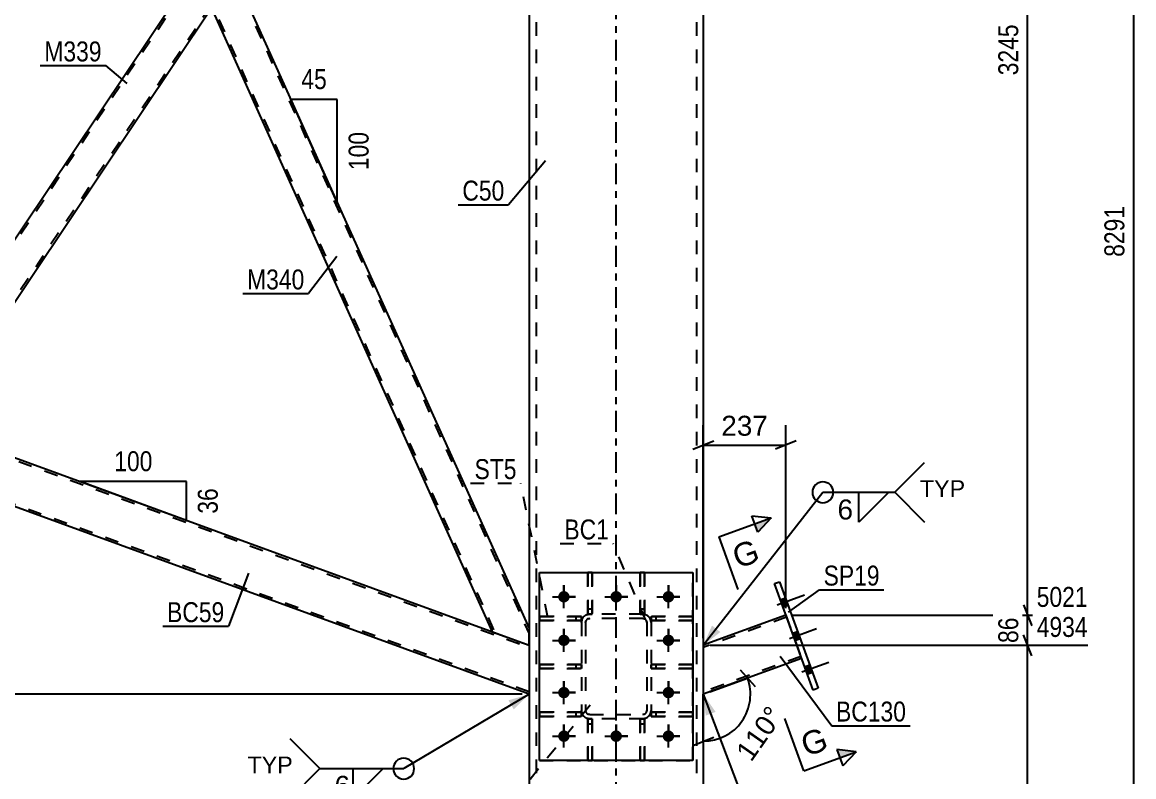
# Model space of a CAD drawing. Header units: millimetres. Extents: x 0 to 841, y 0 to 594.
# Drawn here: x 95.4 to 254.9, y 309.6 to 417.9 of the extents above; entities that cross this region are included whole.
import ezdxf

# ---------------------------------------------------------------- set-up
doc = ezdxf.new("R2010")
doc.units = ezdxf.units.MM
doc.linetypes.add('DXK_LINE_DOT2', pattern=[3.9198, 1.9599, -1.9599])
doc.linetypes.add('DXK_LINE_DOT3', pattern=[5.9187, 2.979, -0.9799, 0.9799, -0.9799])
doc.styles.add('Arial', font='ARIAL.TTF', dxfattribs={"height": 0.2})
doc.styles.add('Arial Narrow', font='ARIALN.TTF', dxfattribs={"height": 0.2})

# ---------------------------------------------------------------- blocks, each defined once
blk = doc.blocks.new('Part-247104153-5560 - 5542')
at = {"color": 2, "linetype": 'Continuous'}
for p, q in [((168.12, 496.31), (168.12, 299.95)), ((193.12, 492.08), (193.12, 299.95))]:
    blk.add_line(p, q, dxfattribs=at)
at = {"color": 7, "linetype": 'DXK_LINE_DOT2'}
for p, q in [((169.12, 496.31), (169.12, 299.95)), ((192.12, 496.31), (192.12, 299.95))]:
    blk.add_line(p, q, dxfattribs=at)
at = {"color": 7, "linetype": 'DXK_LINE_DOT3'}
blk.add_line((180.62, 299.95), (180.62, 496.31), dxfattribs=at)
blk = doc.blocks.new('Part-247104153-5550 - 5542')
at = {"color": 7, "linetype": 'DXK_LINE_DOT2'}
for p, q in [((175.62, 331.75), (175.71, 332.21)), ((175.71, 332.21), (175.62, 331.75)), ((175.62, 331.75), (175.62, 319.15)), ((176.26, 331.98), (176.22, 331.75)), ((176.22, 331.75), (176.26, 331.98)), ((176.22, 331.75), (176.22, 319.15)), ((176.36, 332.86), (176.82, 332.95)), ((176.82, 332.95), (176.36, 332.86)), ((176.82, 332.35), (176.59, 332.31)), ((176.59, 332.31), (176.82, 332.35)), ((184.42, 332.95), (176.82, 332.95)), ((184.42, 332.35), (176.82, 332.35)), ((184.42, 332.95), (184.88, 332.86)), ((184.88, 332.86), (184.42, 332.95)), ((184.65, 332.31), (184.42, 332.35)), ((184.42, 332.35), (184.65, 332.31)), ((185.02, 331.75), (184.97, 331.98)), ((184.97, 331.98), (185.02, 331.75)), ((185.02, 331.75), (185.02, 319.15)), ((185.53, 332.21), (185.62, 331.75)), ((185.62, 331.75), (185.53, 332.21)), ((185.62, 331.75), (185.62, 319.15)), ((175.71, 318.7), (175.62, 319.15)), ((175.62, 319.15), (175.71, 318.7)), ((176.22, 319.15), (176.26, 318.92)), ((176.26, 318.92), (176.22, 319.15)), ((184.97, 318.92), (185.02, 319.15)), ((185.02, 319.15), (184.97, 318.92)), ((185.62, 319.15), (185.53, 318.7)), ((185.53, 318.7), (185.62, 319.15)), ((176.82, 317.95), (176.36, 318.05)), ((176.36, 318.05), (176.82, 317.95)), ((176.59, 318.6), (176.82, 318.55)), ((176.82, 318.55), (176.59, 318.6)), ((176.82, 318.55), (184.42, 318.55)), ((184.42, 317.95), (176.82, 317.95)), ((184.42, 318.55), (184.65, 318.6)), ((184.65, 318.6), (184.42, 318.55)), ((184.88, 318.05), (184.42, 317.95)), ((184.42, 317.95), (184.88, 318.05))]:
    blk.add_line(p, q, dxfattribs=at)
at = {"color": 7, "linetype": 'DXK_LINE_DOT3'}
blk.add_line((180.62, 325.45), (180.62, 325.45), dxfattribs=at)
at = {"color": 7, "linetype": 'DXK_LINE_DOT2'}
for centre, radius, start, end in [((176.82, 331.75), 1.2, 112.5, 157.5), ((176.82, 331.75), 1.2, 112.5, 157.5), ((176.82, 331.75), 0.6, 112.5, 157.5), ((176.82, 331.75), 0.6, 112.5, 157.5), ((184.42, 331.75), 0.6, 22.5, 67.5), ((184.42, 331.75), 0.6, 22.5, 67.5), ((184.42, 331.75), 1.2, 22.5, 67.5), ((184.42, 331.75), 1.2, 22.5, 67.5), ((176.82, 319.15), 1.2, 202.5, 247.5), ((176.82, 319.15), 1.2, 202.5, 247.5), ((176.82, 319.15), 0.6, 202.5, 247.5), ((176.82, 319.15), 0.6, 202.5, 247.5), ((184.42, 319.15), 0.6, 292.5, 337.5), ((184.42, 319.15), 0.6, 292.5, 337.5), ((184.42, 319.15), 1.2, 292.5, 337.5), ((184.42, 319.15), 1.2, 292.5, 337.5)]:
    blk.add_arc(centre, radius, start, end, dxfattribs=at)
blk = doc.blocks.new('Part-247104153-5694 - 5542')
at = {"color": 7, "linetype": 'DXK_LINE_DOT2'}
for p, q in [((176.57, 332.95), (176.57, 338.95)), ((176.57, 338.95), (177.17, 338.95)), ((177.17, 338.95), (177.17, 332.95)), ((176.57, 333.7), (177.17, 333.7)), ((177.17, 332.95), (176.57, 332.95))]:
    blk.add_line(p, q, dxfattribs=at)
blk = doc.blocks.new('Part-247104153-5629 - 5542')
at = {"color": 7, "linetype": 'DXK_LINE_DOT2'}
for p, q in [((191.62, 318.88), (185.62, 318.88)), ((185.62, 318.88), (185.62, 318.28)), ((185.62, 318.28), (191.62, 318.28)), ((186.37, 318.28), (186.37, 318.88)), ((191.62, 318.28), (191.62, 318.88))]:
    blk.add_line(p, q, dxfattribs=at)
blk = doc.blocks.new('Part-247104153-5630 - 5542')
at = {"color": 7, "linetype": 'DXK_LINE_DOT2'}
for p, q in [((191.62, 332.63), (185.62, 332.63)), ((185.62, 332.63), (185.62, 332.03)), ((185.62, 332.03), (191.62, 332.03)), ((186.37, 332.03), (186.37, 332.63)), ((191.62, 332.03), (191.62, 332.63))]:
    blk.add_line(p, q, dxfattribs=at)
blk = doc.blocks.new('Part-247104153-5631 - 5542')
at = {"color": 7, "linetype": 'DXK_LINE_DOT2'}
for p, q in [((191.62, 325.75), (185.62, 325.75)), ((185.62, 325.75), (185.62, 325.15)), ((186.37, 325.15), (186.37, 325.75)), ((191.62, 325.15), (191.62, 325.75)), ((185.62, 325.15), (191.62, 325.15))]:
    blk.add_line(p, q, dxfattribs=at)
blk = doc.blocks.new('Part-247104153-5713 - 5542')
at = {"color": 7, "linetype": 'DXK_LINE_DOT2'}
for p, q in [((175.62, 332.63), (169.62, 332.63)), ((169.62, 332.63), (169.62, 332.03)), ((169.62, 332.03), (175.62, 332.03)), ((174.87, 332.03), (174.87, 332.63)), ((175.62, 332.03), (175.62, 332.63))]:
    blk.add_line(p, q, dxfattribs=at)
blk = doc.blocks.new('Part-247104153-5711 - 5542')
at = {"color": 7, "linetype": 'DXK_LINE_DOT2'}
for p, q in [((185.62, 332.03), (185.62, 332.63)), ((185.62, 332.63), (191.62, 332.63)), ((191.62, 332.03), (185.62, 332.03)), ((186.37, 332.03), (186.37, 332.63)), ((191.62, 332.63), (191.62, 332.03))]:
    blk.add_line(p, q, dxfattribs=at)
blk = doc.blocks.new('Part-247104153-5692 - 5542')
at = {"color": 7, "linetype": 'DXK_LINE_DOT2'}
for p, q in [((185.62, 325.15), (185.62, 325.75)), ((185.62, 325.75), (191.62, 325.75)), ((186.37, 325.15), (186.37, 325.75)), ((191.62, 325.75), (191.62, 325.15)), ((191.62, 325.15), (185.62, 325.15))]:
    blk.add_line(p, q, dxfattribs=at)
blk = doc.blocks.new('Part-247104153-5699 - 5542')
at = {"color": 7, "linetype": 'DXK_LINE_DOT2'}
for p, q in [((169.62, 318.88), (175.62, 318.88)), ((169.62, 318.28), (169.62, 318.88)), ((175.62, 318.28), (169.62, 318.28)), ((174.87, 318.28), (174.87, 318.88)), ((175.62, 318.88), (175.62, 318.28))]:
    blk.add_line(p, q, dxfattribs=at)
blk = doc.blocks.new('Bolt-247104153-5583 - 5542')
at = {"color": 1, "linetype": 'Continuous'}
for p, q in [((173.12, 337.1), (173.12, 336.01)), ((180.62, 337.1), (180.62, 336.01)), ((188.12, 337.1), (188.12, 336.01)), ((171.47, 335.45), (172.57, 335.45)), ((173.12, 333.8), (173.12, 334.9)), ((174.77, 335.45), (173.67, 335.45)), ((178.97, 335.45), (180.07, 335.45)), ((180.62, 333.8), (180.62, 334.9)), ((182.27, 335.45), (181.17, 335.45)), ((186.47, 335.45), (187.57, 335.45)), ((188.12, 333.8), (188.12, 334.9)), ((189.77, 335.45), (188.67, 335.45)), ((173.12, 330.85), (173.12, 329.76)), ((188.12, 330.85), (188.12, 329.76)), ((171.47, 329.2), (172.57, 329.2)), ((173.12, 327.55), (173.12, 328.65)), ((174.77, 329.2), (173.67, 329.2)), ((186.47, 329.2), (187.57, 329.2)), ((188.12, 327.55), (188.12, 328.65)), ((189.77, 329.2), (188.67, 329.2)), ((173.12, 323.35), (173.12, 322.26)), ((188.12, 323.35), (188.12, 322.26)), ((171.47, 321.7), (172.57, 321.7)), ((173.12, 320.05), (173.12, 321.15)), ((174.77, 321.7), (173.67, 321.7)), ((186.47, 321.7), (187.57, 321.7)), ((188.12, 320.05), (188.12, 321.15)), ((189.77, 321.7), (188.67, 321.7)), ((173.12, 317.1), (173.12, 316.01)), ((180.62, 317.1), (180.62, 316.01)), ((188.12, 317.1), (188.12, 316.01)), ((171.47, 315.45), (172.57, 315.45)), ((173.12, 313.8), (173.12, 314.9)), ((174.77, 315.45), (173.67, 315.45)), ((178.97, 315.45), (180.07, 315.45)), ((180.62, 313.8), (180.62, 314.9)), ((182.27, 315.45), (181.17, 315.45)), ((186.47, 315.45), (187.57, 315.45)), ((188.12, 313.8), (188.12, 314.9)), ((189.77, 315.45), (188.67, 315.45))]:
    blk.add_line(p, q, dxfattribs=at)
blk = doc.blocks.new('Part-247104153-5665 - 5542')
at = {"color": 2, "linetype": 'Continuous'}
for p, q in [((204.96, 332.8), (193.12, 328.49)), ((207.21, 326.6), (193.12, 321.47))]:
    blk.add_line(p, q, dxfattribs=at)
at = {"color": 7, "linetype": 'DXK_LINE_DOT2'}
for p, q in [((205.06, 332.52), (193.12, 328.17)), ((204.96, 332.8), (207.21, 326.6)), ((193.12, 328.49), (193.12, 321.47)), ((207.11, 326.88), (193.12, 321.79))]:
    blk.add_line(p, q, dxfattribs=at)
blk = doc.blocks.new('Part-247104153-5696 - 5542')
at = {"color": 7, "linetype": 'DXK_LINE_DOT2'}
for p, q in [((176.57, 311.95), (176.57, 317.95)), ((176.57, 317.95), (177.17, 317.95)), ((177.17, 317.95), (177.17, 311.95)), ((176.57, 317.2), (177.17, 317.2)), ((177.17, 311.95), (176.57, 311.95))]:
    blk.add_line(p, q, dxfattribs=at)
blk = doc.blocks.new('Part-247104153-5662 - 5542')
at = {"color": 7, "linetype": 'DXK_LINE_DOT2'}
for p, q in [((76.05, 355.05), (80.39, 360.49)), ((80.19, 360.24), (168.12, 328.18)), ((168.12, 321.8), (76.24, 355.29)), ((168.12, 328.5), (168.12, 321.48))]:
    blk.add_line(p, q, dxfattribs=at)
at = {"color": 2, "linetype": 'Continuous'}
for p, q in [((80.39, 360.49), (168.12, 328.5)), ((168.12, 321.48), (76.05, 355.05))]:
    blk.add_line(p, q, dxfattribs=at)
blk = doc.blocks.new('Bolt-247104153-5590 - 5542')
at = {"linetype": 'Continuous'}
for points in [[(205.27, 334.27), (204.9, 335.31), (204.14, 335.03), (204.52, 334)], [(205.27, 334.27), (204.9, 335.31), (204.14, 335.03), (204.52, 334)], [(205.27, 334.27), (204.9, 335.31), (204.14, 335.03), (204.52, 334)], [(207.02, 329.46), (206.65, 330.49), (205.9, 330.22), (206.27, 329.18)], [(207.02, 329.46), (206.65, 330.49), (205.9, 330.22), (206.27, 329.18)], [(208.78, 324.64), (208.4, 325.67), (207.65, 325.4), (208.03, 324.37)], [(208.78, 324.64), (208.4, 325.67), (207.65, 325.4), (208.03, 324.37)], [(208.78, 324.64), (208.4, 325.67), (207.65, 325.4), (208.03, 324.37)]]:
    blk.add_hatch(color=1, dxfattribs=at).paths.add_polyline_path(points)
at = {"color": 1, "linetype": 'Continuous'}
for p, q in [((203.72, 334.29), (207.62, 335.71)), ((203.72, 334.29), (207.62, 335.71)), ((203.72, 334.29), (207.62, 335.71)), ((204.14, 335.03), (204.9, 335.31)), ((204.14, 335.03), (204.9, 335.31)), ((204.14, 335.03), (204.9, 335.31)), ((204.52, 334), (205.27, 334.27)), ((204.52, 334), (205.27, 334.27)), ((204.52, 334), (205.27, 334.27)), ((205.47, 329.48), (209.37, 330.9)), ((205.47, 329.48), (209.37, 330.9)), ((205.9, 330.22), (206.65, 330.49)), ((205.9, 330.22), (206.65, 330.49)), ((206.27, 329.18), (207.02, 329.46)), ((206.27, 329.18), (207.02, 329.46)), ((207.23, 324.66), (211.13, 326.08)), ((207.23, 324.66), (211.13, 326.08)), ((207.23, 324.66), (211.13, 326.08)), ((207.65, 325.4), (208.4, 325.67)), ((207.65, 325.4), (208.4, 325.67)), ((207.65, 325.4), (208.4, 325.67)), ((208.03, 324.37), (208.78, 324.64)), ((208.03, 324.37), (208.78, 324.64)), ((208.03, 324.37), (208.78, 324.64))]:
    blk.add_line(p, q, dxfattribs=at)
blk = doc.blocks.new('Bolt-247104153-5591 - 5542')
at = {"linetype": 'Continuous'}
for points in [[(172.29, 335.45, -1), (173.94, 335.45, -1)], [(179.79, 335.45, -1), (181.44, 335.45, -1)], [(187.29, 335.45, -1), (188.94, 335.45, -1)], [(172.29, 329.2, -1), (173.94, 329.2, -1)], [(187.29, 329.2, -1), (188.94, 329.2, -1)], [(172.29, 321.7, -1), (173.94, 321.7, -1)], [(187.29, 321.7, -1), (188.94, 321.7, -1)], [(172.29, 315.45, -1), (173.94, 315.45, -1)], [(179.79, 315.45, -1), (181.44, 315.45, -1)], [(187.29, 315.45, -1), (188.94, 315.45, -1)]]:
    blk.add_hatch(color=1, dxfattribs=at).paths.add_polyline_path(points)
at = {"color": 1, "linetype": 'Continuous'}
for p, q in [((173.12, 333.8), (173.12, 337.1)), ((180.62, 333.8), (180.62, 337.1)), ((188.12, 333.8), (188.12, 337.1)), ((171.47, 335.45), (174.77, 335.45)), ((178.97, 335.45), (182.27, 335.45)), ((186.47, 335.45), (189.77, 335.45)), ((173.12, 327.55), (173.12, 330.85)), ((188.12, 327.55), (188.12, 330.85)), ((171.47, 329.2), (174.77, 329.2)), ((186.47, 329.2), (189.77, 329.2)), ((173.12, 320.05), (173.12, 323.35)), ((188.12, 320.05), (188.12, 323.35)), ((171.47, 321.7), (174.77, 321.7)), ((186.47, 321.7), (189.77, 321.7)), ((173.12, 313.8), (173.12, 317.1)), ((180.62, 313.8), (180.62, 317.1)), ((188.12, 313.8), (188.12, 317.1)), ((171.47, 315.45), (174.77, 315.45)), ((178.97, 315.45), (182.27, 315.45)), ((186.47, 315.45), (189.77, 315.45))]:
    blk.add_line(p, q, dxfattribs=at)
blk = doc.blocks.new('Part-247104153-5671 - 5542')
at = {"color": 7, "linetype": 'DXK_LINE_DOT2'}
for p, q in [((169.62, 311.95), (169.62, 338.95)), ((169.62, 338.95), (191.62, 338.95)), ((191.62, 311.95), (191.62, 338.95)), ((169.62, 311.95), (191.62, 311.95))]:
    blk.add_line(p, q, dxfattribs=at)
blk = doc.blocks.new('Part-247104153-5613 - 5542')
at = {"color": 2, "linetype": 'Continuous'}
for p, q in [((203.31, 337.34), (204.06, 337.61)), ((208.86, 322.07), (203.31, 337.34)), ((204.06, 337.61), (209.61, 322.34)), ((209.61, 322.34), (208.86, 322.07))]:
    blk.add_line(p, q, dxfattribs=at)
blk = doc.blocks.new('Part-247104153-5709 - 5542')
at = {"color": 7, "linetype": 'DXK_LINE_DOT2'}
for p, q in [((169.62, 325.75), (175.62, 325.75)), ((169.62, 325.15), (169.62, 325.75)), ((174.87, 325.15), (174.87, 325.75)), ((175.62, 325.75), (175.62, 325.15)), ((175.62, 325.15), (169.62, 325.15))]:
    blk.add_line(p, q, dxfattribs=at)
blk = doc.blocks.new('Part-247104153-5646 - 5542')
at = {"color": 2, "linetype": 'Continuous'}
for p, q in [((120.15, 425.27), (80.19, 365.6)), ((120.15, 425.27), (122.57, 419.9)), ((122.57, 419.9), (82.31, 359.78)), ((80.19, 365.6), (80.19, 360.88))]:
    blk.add_line(p, q, dxfattribs=at)
at = {"color": 7, "linetype": 'DXK_LINE_DOT2'}
for p, q in [((120.3, 424.95), (80.19, 365.06)), ((122.43, 420.22), (82.02, 359.89)), ((80.19, 360.88), (80.5, 361.27)), ((80.82, 361.02), (80.39, 360.49)), ((80.39, 360.49), (82.31, 359.78)), ((80.5, 361.27), (80.82, 361.02))]:
    blk.add_line(p, q, dxfattribs=at)
blk = doc.blocks.new('Part-247104153-5651 - 5542')
at = {"color": 7, "linetype": 'DXK_LINE_DOT2'}
for p, q in [((175.62, 331.75), (175.71, 332.21)), ((175.71, 332.21), (175.62, 331.75)), ((175.62, 331.75), (175.62, 319.15)), ((176.26, 331.98), (176.22, 331.75)), ((176.22, 331.75), (176.26, 331.98)), ((176.22, 331.75), (176.22, 319.15)), ((176.36, 332.86), (176.82, 332.95)), ((176.82, 332.95), (176.36, 332.86)), ((176.82, 332.35), (176.59, 332.31)), ((176.59, 332.31), (176.82, 332.35)), ((184.42, 332.95), (176.82, 332.95)), ((184.42, 332.35), (176.82, 332.35)), ((184.42, 332.95), (184.88, 332.86)), ((184.88, 332.86), (184.42, 332.95)), ((184.65, 332.31), (184.42, 332.35)), ((184.42, 332.35), (184.65, 332.31)), ((185.02, 331.75), (184.97, 331.98)), ((184.97, 331.98), (185.02, 331.75)), ((185.02, 331.75), (185.02, 319.15)), ((185.53, 332.21), (185.62, 331.75)), ((185.62, 331.75), (185.53, 332.21)), ((185.62, 331.75), (185.62, 319.15)), ((175.71, 318.7), (175.62, 319.15)), ((175.62, 319.15), (175.71, 318.7)), ((176.22, 319.15), (176.26, 318.92)), ((176.26, 318.92), (176.22, 319.15)), ((184.97, 318.92), (185.02, 319.15)), ((185.02, 319.15), (184.97, 318.92)), ((185.62, 319.15), (185.53, 318.7)), ((185.53, 318.7), (185.62, 319.15)), ((176.82, 317.95), (176.36, 318.05)), ((176.36, 318.05), (176.82, 317.95)), ((176.59, 318.6), (176.82, 318.55)), ((176.82, 318.55), (176.59, 318.6)), ((176.82, 318.55), (184.42, 318.55)), ((184.42, 317.95), (176.82, 317.95)), ((184.42, 318.55), (184.65, 318.6)), ((184.65, 318.6), (184.42, 318.55)), ((184.88, 318.05), (184.42, 317.95)), ((184.42, 317.95), (184.88, 318.05))]:
    blk.add_line(p, q, dxfattribs=at)
at = {"color": 7, "linetype": 'DXK_LINE_DOT3'}
blk.add_line((180.62, 325.45), (180.62, 325.45), dxfattribs=at)
at = {"color": 7, "linetype": 'DXK_LINE_DOT2'}
for centre, radius, start, end in [((176.82, 331.75), 1.2, 112.5, 157.5), ((176.82, 331.75), 1.2, 112.5, 157.5), ((176.82, 331.75), 0.6, 112.5, 157.5), ((176.82, 331.75), 0.6, 112.5, 157.5), ((184.42, 331.75), 0.6, 22.5, 67.5), ((184.42, 331.75), 0.6, 22.5, 67.5), ((184.42, 331.75), 1.2, 22.5, 67.5), ((184.42, 331.75), 1.2, 22.5, 67.5), ((176.82, 319.15), 1.2, 202.5, 247.5), ((176.82, 319.15), 1.2, 202.5, 247.5), ((176.82, 319.15), 0.6, 202.5, 247.5), ((176.82, 319.15), 0.6, 202.5, 247.5), ((184.42, 319.15), 0.6, 292.5, 337.5), ((184.42, 319.15), 0.6, 292.5, 337.5), ((184.42, 319.15), 1.2, 292.5, 337.5), ((184.42, 319.15), 1.2, 292.5, 337.5)]:
    blk.add_arc(centre, radius, start, end, dxfattribs=at)
blk = doc.blocks.new('Part-247104153-5691 - 5542')
at = {"color": 7, "linetype": 'DXK_LINE_DOT2'}
for p, q in [((82.22, 521.01), (168.12, 330.15)), ((80.19, 514.79), (163.23, 330.28)), ((162.84, 330.42), (168.12, 328.5)), ((168.12, 328.5), (168.12, 330.88))]:
    blk.add_line(p, q, dxfattribs=at)
at = {"color": 2, "linetype": 'Continuous'}
for p, q in [((125.85, 424.8), (168.12, 330.88)), ((122.57, 419.9), (162.84, 330.42))]:
    blk.add_line(p, q, dxfattribs=at)
blk = doc.blocks.new('Part-247104153-5693 - 5542')
at = {"color": 7, "linetype": 'DXK_LINE_DOT2'}
for p, q in [((184.07, 332.95), (184.07, 338.95)), ((184.07, 338.95), (184.67, 338.95)), ((184.67, 338.95), (184.67, 332.95)), ((184.07, 333.7), (184.67, 333.7)), ((184.67, 332.95), (184.07, 332.95))]:
    blk.add_line(p, q, dxfattribs=at)
blk = doc.blocks.new('Part-247104153-5695 - 5542')
at = {"color": 7, "linetype": 'DXK_LINE_DOT2'}
for p, q in [((184.07, 311.95), (184.07, 317.95)), ((184.07, 317.95), (184.67, 317.95)), ((184.67, 317.95), (184.67, 311.95)), ((184.07, 317.2), (184.67, 317.2)), ((184.67, 311.95), (184.07, 311.95))]:
    blk.add_line(p, q, dxfattribs=at)
blk = doc.blocks.new('Part-247104153-5697 - 5542')
at = {"color": 2, "linetype": 'Continuous'}
for p, q in [((169.62, 311.95), (169.62, 338.95)), ((169.62, 338.95), (191.62, 338.95)), ((191.62, 338.95), (191.62, 311.95)), ((191.62, 311.95), (169.62, 311.95))]:
    blk.add_line(p, q, dxfattribs=at)
blk = doc.blocks.new('Part-247104153-5698 - 5542')
at = {"color": 7, "linetype": 'DXK_LINE_DOT2'}
for p, q in [((184.67, 317.95), (184.07, 317.95)), ((184.07, 317.95), (184.07, 311.95)), ((184.67, 311.95), (184.67, 317.95)), ((184.07, 317.2), (184.67, 317.2)), ((184.07, 311.95), (184.67, 311.95))]:
    blk.add_line(p, q, dxfattribs=at)
blk = doc.blocks.new('Part-247104153-5704 - 5542')
at = {"color": 7, "linetype": 'DXK_LINE_DOT2'}
for p, q in [((169.62, 332.63), (175.62, 332.63)), ((169.62, 332.03), (169.62, 332.63)), ((175.62, 332.03), (169.62, 332.03)), ((174.87, 332.03), (174.87, 332.63)), ((175.62, 332.63), (175.62, 332.03))]:
    blk.add_line(p, q, dxfattribs=at)
blk = doc.blocks.new('Part-247104153-5710 - 5542')
at = {"color": 7, "linetype": 'DXK_LINE_DOT2'}
for p, q in [((185.62, 318.28), (185.62, 318.88)), ((185.62, 318.88), (191.62, 318.88)), ((191.62, 318.28), (185.62, 318.28)), ((186.37, 318.28), (186.37, 318.88)), ((191.62, 318.88), (191.62, 318.28))]:
    blk.add_line(p, q, dxfattribs=at)
blk = doc.blocks.new('Part-247104153-5712 - 5542')
at = {"color": 7, "linetype": 'DXK_LINE_DOT2'}
for p, q in [((175.62, 318.88), (169.62, 318.88)), ((169.62, 318.88), (169.62, 318.28)), ((169.62, 318.28), (175.62, 318.28)), ((174.87, 318.28), (174.87, 318.88)), ((175.62, 318.28), (175.62, 318.88))]:
    blk.add_line(p, q, dxfattribs=at)
blk = doc.blocks.new('Part-247104153-5714 - 5542')
at = {"color": 7, "linetype": 'DXK_LINE_DOT2'}
for p, q in [((175.62, 325.75), (169.62, 325.75)), ((169.62, 325.75), (169.62, 325.15)), ((174.87, 325.15), (174.87, 325.75)), ((175.62, 325.15), (175.62, 325.75)), ((169.62, 325.15), (175.62, 325.15))]:
    blk.add_line(p, q, dxfattribs=at)
blk = doc.blocks.new('Part-247104153-5715 - 5542')
at = {"color": 7, "linetype": 'DXK_LINE_DOT2'}
for p, q in [((176.57, 338.95), (176.57, 332.95)), ((177.17, 338.95), (176.57, 338.95)), ((177.17, 332.95), (177.17, 338.95)), ((176.57, 333.7), (177.17, 333.7)), ((176.57, 332.95), (177.17, 332.95))]:
    blk.add_line(p, q, dxfattribs=at)
blk = doc.blocks.new('Part-247104153-5716 - 5542')
at = {"color": 7, "linetype": 'DXK_LINE_DOT2'}
for p, q in [((184.07, 338.95), (184.07, 332.95)), ((184.67, 338.95), (184.07, 338.95)), ((184.67, 332.95), (184.67, 338.95)), ((184.07, 333.7), (184.67, 333.7)), ((184.07, 332.95), (184.67, 332.95))]:
    blk.add_line(p, q, dxfattribs=at)
blk = doc.blocks.new('Part-247104153-5717 - 5542')
at = {"color": 7, "linetype": 'DXK_LINE_DOT2'}
for p, q in [((177.17, 317.95), (176.57, 317.95)), ((176.57, 317.95), (176.57, 311.95)), ((177.17, 311.95), (177.17, 317.95)), ((176.57, 317.2), (177.17, 317.2)), ((176.57, 311.95), (177.17, 311.95))]:
    blk.add_line(p, q, dxfattribs=at)
blk = doc.blocks.new('StraightDimension-247104153-33491 - 5542')
at = {"color": 7, "linetype": 'Continuous'}
blk.add_line((254.87, 279.45), (254.87, 496.31), dxfattribs=at)
at = {"color": 0}
blk.add_wipeout([(254.12, 392.14), (249.92, 392.14), (249.92, 383.63), (254.12, 383.63)], dxfattribs=at)
at = {"color": 3, "style": 'Arial Narrow'}
blk.add_text('8291', height=2.863, rotation=90.0002, dxfattribs=at).set_placement((253.52, 384.23))
blk = doc.blocks.new('StraightDimension-247104153-14392 - 5542')
at = {"color": 7, "linetype": 'Continuous'}
for p, q in [((49.3, 353.65), (48.1, 356.65)), ((74.62, 355.15), (40.09, 355.15)), ((48.7, 321.48), (48.7, 355.15)), ((48.1, 322.98), (49.3, 319.98)), ((167.12, 321.48), (40.09, 321.48))]:
    blk.add_line(p, q, dxfattribs=at)
at = {"color": 0, "linetype": 'Continuous'}
blk.add_wipeout([(48, 355.75), (48, 359.95), (39.49, 359.95), (39.49, 355.75)], dxfattribs=at)
at = {"color": 0}
blk.add_wipeout([(47.95, 341.65), (43.75, 341.65), (43.75, 334.97), (47.95, 334.97)], dxfattribs=at)
at = {"color": 3, "linetype": 'Continuous', "style": 'Arial Narrow'}
blk.add_text('5468', height=2.863, dxfattribs=at).set_placement((40.09, 356.35))
at = {"color": 3, "style": 'Arial Narrow'}
blk.add_text('673', height=2.863, rotation=90.0002, dxfattribs=at).set_placement((47.35, 335.57))
blk = doc.blocks.new('AngleDimension-247104153-34058 - 5542')
at = {"color": 7, "linetype": 'Continuous'}
for p, q in [((199.47, 323.78), (193.12, 321.47)), ((194.06, 321.81), (199.47, 323.78)), ((198.39, 324.98), (200.55, 322.58)), ((193.12, 314.71), (193.12, 321.47)), ((191.62, 314.11), (194.62, 315.31))]:
    blk.add_line(p, q, dxfattribs=at)
blk.add_arc((193.12, 321.47), 6.76, 270, 20, dxfattribs=at)
at = {"color": 0}
blk.add_wipeout([(205.55, 318.55), (202.11, 320.95), (196.68, 313.2), (200.12, 310.79)], dxfattribs=at)
at = {"color": 3, "style": 'Arial'}
blk.add_text('110°', height=2.865, rotation=54.9982, dxfattribs=at).set_placement((199.97, 311.62))
blk = doc.blocks.new('AngleDimension-247104153-14107 - 5542')
at = {"color": 7, "linetype": 'Continuous'}
for p, q in [((134.02, 406.64), (133.95, 406.8)), ((140.6, 406.8), (133.95, 406.8)), ((140.6, 392.02), (133.95, 406.8)), ((140.6, 392.02), (140.6, 406.8))]:
    blk.add_line(p, q, dxfattribs=at)
at = {"color": 0}
for points in [[(139.7, 407.7), (139.7, 411.9), (134.85, 411.9), (134.85, 407.7)], [(145.7, 402.75), (141.5, 402.75), (141.5, 396.07), (145.7, 396.07)]]:
    blk.add_wipeout(points, dxfattribs=at)
at = {"color": 3, "style": 'Arial Narrow'}
blk.add_text('45', height=2.863, dxfattribs=at).set_placement((135.45, 408.3))
blk.add_text('100', height=2.863, rotation=90.0002, dxfattribs=at).set_placement((145.1, 396.67))
blk = doc.blocks.new('AngleDimension-247104153-14267 - 5542')
at = {"color": 7, "linetype": 'Continuous'}
for p, q in [((112.2, 348.89), (103.74, 351.97)), ((118.96, 351.97), (103.74, 351.97)), ((118.96, 346.42), (103.74, 351.97)), ((118.96, 346.42), (118.96, 351.97))]:
    blk.add_line(p, q, dxfattribs=at)
at = {"color": 0}
for points in [[(114.7, 352.87), (114.7, 357.07), (108.01, 357.07), (108.01, 352.87)], [(124.06, 351.62), (119.86, 351.62), (119.86, 346.77), (124.06, 346.77)]]:
    blk.add_wipeout(points, dxfattribs=at)
at = {"color": 3, "style": 'Arial Narrow'}
blk.add_text('100', height=2.863, dxfattribs=at).set_placement((108.61, 353.47))
blk.add_text('36', height=2.863, rotation=90.0002, dxfattribs=at).set_placement((123.46, 347.37))
blk = doc.blocks.new('StraightDimension-247104153-14393 - 5542')
at = {"color": 7, "linetype": 'Continuous'}
for p, q in [((49.3, 319.98), (48.1, 322.98)), ((167.12, 321.48), (40.09, 321.48)), ((48.7, 279.45), (48.7, 321.48)), ((48.1, 280.95), (49.3, 277.95)), ((167.12, 279.45), (45.57, 279.45))]:
    blk.add_line(p, q, dxfattribs=at)
at = {"color": 0, "linetype": 'Continuous'}
for points in [[(48, 322.08), (48, 326.28), (39.49, 326.28), (39.49, 322.08)], [(48, 280.05), (48, 284.25), (44.97, 284.25), (44.97, 280.05)]]:
    blk.add_wipeout(points, dxfattribs=at)
at = {"color": 0}
blk.add_wipeout([(47.95, 304.72), (43.75, 304.72), (43.75, 296.21), (47.95, 296.21)], dxfattribs=at)
at = {"color": 3, "linetype": 'Continuous', "style": 'Arial Narrow'}
for s, height, p in [('4794', 2.863, (40.09, 322.68)), ('0', 2.86, (45.57, 280.65))]:
    blk.add_text(s, height=height, dxfattribs=at).set_placement(p)
at = {"color": 3, "style": 'Arial Narrow'}
blk.add_text('4794', height=2.863, rotation=90.0002, dxfattribs=at).set_placement((47.35, 296.81))
blk = doc.blocks.new('StraightDimension-247104153-14591 - 5542')
at = {"color": 7, "linetype": 'Continuous'}
for p, q in [((239.65, 332.8), (239.65, 495.06)), ((239.05, 334.3), (240.25, 331.3)), ((205.96, 332.8), (248.26, 332.8))]:
    blk.add_line(p, q, dxfattribs=at)
at = {"color": 0}
blk.add_wipeout([(238.9, 418.19), (234.7, 418.19), (234.7, 409.68), (238.9, 409.68)], dxfattribs=at)
at = {"color": 3, "style": 'Arial Narrow'}
blk.add_text('3245', height=2.863, rotation=90.0002, dxfattribs=at).set_placement((238.3, 410.28))
blk = doc.blocks.new('StraightDimension-247104153-14592 - 5542')
at = {"color": 7, "linetype": 'Continuous'}
for p, q in [((239.05, 334.3), (240.25, 331.3)), ((205.96, 332.8), (248.26, 332.8)), ((239.65, 328.49), (239.65, 332.8)), ((240.25, 326.99), (239.05, 329.99)), ((194.12, 328.49), (248.26, 328.49))]:
    blk.add_line(p, q, dxfattribs=at)
at = {"color": 0, "linetype": 'Continuous'}
blk.add_wipeout([(248.86, 333.4), (248.86, 337.6), (240.35, 337.6), (240.35, 333.4)], dxfattribs=at)
at = {"color": 0}
blk.add_wipeout([(238.9, 333.07), (234.7, 333.07), (234.7, 328.22), (238.9, 328.22)], dxfattribs=at)
at = {"color": 3, "linetype": 'Continuous', "style": 'Arial Narrow'}
blk.add_text('5021', height=2.863, dxfattribs=at).set_placement((240.95, 334))
at = {"color": 3, "style": 'Arial Narrow'}
blk.add_text('86', height=2.863, rotation=90.0002, dxfattribs=at).set_placement((238.3, 328.82))
blk = doc.blocks.new('StraightDimension-247104153-14593 - 5542')
at = {"color": 7, "linetype": 'Continuous'}
for p, q in [((240.25, 326.99), (239.05, 329.99)), ((194.12, 328.49), (248.26, 328.49)), ((239.65, 279.45), (239.65, 328.49)), ((239.05, 280.95), (240.25, 277.95)), ((201.62, 279.45), (242.78, 279.45))]:
    blk.add_line(p, q, dxfattribs=at)
at = {"color": 0, "linetype": 'Continuous'}
for points in [[(248.86, 329.09), (248.86, 333.29), (240.35, 333.29), (240.35, 329.09)], [(243.38, 280.05), (243.38, 284.25), (240.35, 284.25), (240.35, 280.05)]]:
    blk.add_wipeout(points, dxfattribs=at)
at = {"color": 0}
blk.add_wipeout([(238.9, 308.23), (234.7, 308.23), (234.7, 299.72), (238.9, 299.72)], dxfattribs=at)
at = {"color": 3, "linetype": 'Continuous', "style": 'Arial Narrow'}
for s, height, p in [('4934', 2.863, (240.95, 329.69)), ('0', 2.86, (240.95, 280.65))]:
    blk.add_text(s, height=height, dxfattribs=at).set_placement(p)
at = {"color": 3, "style": 'Arial Narrow'}
blk.add_text('4934', height=2.863, rotation=90.0002, dxfattribs=at).set_placement((238.3, 300.32))
blk = doc.blocks.new('StraightDimension-247104153-36149 - 5542')
at = {"color": 7, "linetype": 'Continuous'}
for p, q in [((75.46, 353.63), (75.46, 295.04)), ((168.12, 320.48), (168.12, 295.04)), ((76.96, 298.04), (73.96, 296.84)), ((75.46, 297.44), (168.12, 297.44)), ((166.62, 296.84), (169.62, 298.04))]:
    blk.add_line(p, q, dxfattribs=at)
at = {"color": 0}
blk.add_wipeout([(126.84, 298.19), (126.84, 302.39), (116.74, 302.39), (116.74, 298.19)], dxfattribs=at)
at = {"color": 3, "style": 'Arial'}
blk.add_text('1853', height=2.865, dxfattribs=at).set_placement((117.34, 298.79))
blk = doc.blocks.new('StraightDimension-247104153-36156 - 5542')
at = {"color": 7, "linetype": 'Continuous'}
for p, q in [((193.12, 329.49), (193.12, 360.06)), ((204.96, 333.8), (204.96, 360.06)), ((191.62, 356.61), (194.62, 357.81)), ((193.12, 357.21), (204.96, 357.21)), ((206.46, 357.81), (203.46, 356.61))]:
    blk.add_line(p, q, dxfattribs=at)
at = {"color": 0}
blk.add_wipeout([(202.97, 357.96), (202.97, 362.16), (195.1, 362.16), (195.1, 357.96)], dxfattribs=at)
at = {"color": 3, "style": 'Arial'}
blk.add_text('237', height=2.865, dxfattribs=at).set_placement((195.7, 358.56))
blk = doc.blocks.new('Mark-247104153-5609 - 5542')
at = {"color": 0}
blk.add_wipeout([(218.42, 337.06), (218.42, 340.06), (210.38, 340.06), (210.38, 337.06)], dxfattribs=at)
blk.add_wipeout([(218.42, 337.06), (218.42, 340.06), (210.38, 340.06), (210.38, 337.06)], dxfattribs=at)
at = {"color": 30, "linetype": 'Continuous'}
for p, q in [((205.35, 333.23), (209.78, 336.46)), ((209.78, 336.46), (219.02, 336.46))]:
    blk.add_line(p, q, dxfattribs=at)
at = {"color": 3, "style": 'Arial Narrow'}
blk.add_text('SP19', height=2.863, dxfattribs=at).set_placement((210.38, 337.06))
blk = doc.blocks.new('Mark-247104153-5546 - 5542')
at = {"color": 0}
blk.add_wipeout([(179.58, 343.68), (179.58, 346.68), (173.19, 346.68), (173.19, 343.68)], dxfattribs=at)
blk.add_wipeout([(179.58, 343.68), (179.58, 346.68), (173.19, 346.68), (173.19, 343.68)], dxfattribs=at)
at = {"color": 30, "linetype": 'DXK_LINE_DOT2'}
for p in [(172.59, 343.08), (184.84, 332.18)]:
    blk.add_line(p, (180.18, 343.08), dxfattribs=at)
at = {"color": 3, "style": 'Arial Narrow'}
blk.add_text('BC1', height=2.863, dxfattribs=at).set_placement((173.19, 343.68))
blk = doc.blocks.new('Mark-247104153-5556 - 5542')
at = {"color": 0}
blk.add_wipeout([(164.58, 392.3), (164.58, 395.3), (158.55, 395.3), (158.55, 392.3)], dxfattribs=at)
blk.add_wipeout([(164.58, 392.3), (164.58, 395.3), (158.55, 395.3), (158.55, 392.3)], dxfattribs=at)
at = {"color": 30, "linetype": 'Continuous'}
for p in [(170.46, 397.99), (157.95, 391.7)]:
    blk.add_line(p, (165.18, 391.7), dxfattribs=at)
at = {"color": 3, "style": 'Arial Narrow'}
blk.add_text('C50', height=2.863, dxfattribs=at).set_placement((158.55, 392.3))
blk = doc.blocks.new('Mark-247104153-5647 - 5542')
at = {"color": 0}
blk.add_wipeout([(162.75, 303.77), (162.75, 306.77), (156.36, 306.77), (156.36, 303.77)], dxfattribs=at)
blk.add_wipeout([(162.75, 303.77), (162.75, 306.77), (156.36, 306.77), (156.36, 303.77)], dxfattribs=at)
at = {"color": 30, "linetype": 'DXK_LINE_DOT2'}
for p in [(176.9, 319.89), (155.76, 303.17)]:
    blk.add_line(p, (163.35, 303.17), dxfattribs=at)
at = {"color": 3, "style": 'Arial Narrow'}
blk.add_text('BC1', height=2.863, dxfattribs=at).set_placement((156.36, 303.77))
blk = doc.blocks.new('Mark-247104153-5642 - 5542')
at = {"color": 0}
blk.add_wipeout([(106.8, 412.27), (106.8, 415.27), (98.58, 415.27), (98.58, 412.27)], dxfattribs=at)
blk.add_wipeout([(106.8, 412.27), (106.8, 415.27), (98.58, 415.27), (98.58, 412.27)], dxfattribs=at)
at = {"color": 30, "linetype": 'Continuous'}
for p in [(97.98, 411.67), (110.45, 409.08)]:
    blk.add_line(p, (107.4, 411.67), dxfattribs=at)
at = {"color": 3, "style": 'Arial Narrow'}
blk.add_text('M339', height=2.863, dxfattribs=at).set_placement((98.58, 412.27))
blk = doc.blocks.new('Mark-247104153-5687 - 5542')
at = {"color": 0}
blk.add_wipeout([(135.89, 379.55), (135.89, 382.55), (127.67, 382.55), (127.67, 379.55)], dxfattribs=at)
blk.add_wipeout([(135.89, 379.55), (135.89, 382.55), (127.67, 382.55), (127.67, 379.55)], dxfattribs=at)
at = {"color": 30, "linetype": 'Continuous'}
for p in [(140.56, 384.29), (127.07, 378.95)]:
    blk.add_line(p, (136.49, 378.95), dxfattribs=at)
at = {"color": 3, "style": 'Arial Narrow'}
blk.add_text('M340', height=2.863, dxfattribs=at).set_placement((127.67, 379.55))
blk = doc.blocks.new('Mark-247104153-5700 - 5542')
at = {"color": 0}
blk.add_wipeout([(166.33, 352.34), (166.33, 355.34), (160.3, 355.34), (160.3, 352.34)], dxfattribs=at)
blk.add_wipeout([(166.33, 352.34), (166.33, 355.34), (160.3, 355.34), (160.3, 352.34)], dxfattribs=at)
at = {"color": 30, "linetype": 'DXK_LINE_DOT2'}
for p in [(159.7, 351.74), (170.83, 332.49)]:
    blk.add_line(p, (166.93, 351.74), dxfattribs=at)
at = {"color": 3, "style": 'Arial Narrow'}
blk.add_text('ST5', height=2.863, dxfattribs=at).set_placement((160.3, 352.34))
blk = doc.blocks.new('Mark-247104153-43766 - 5542')
at = {"color": 0}
blk.add_wipeout([(124.41, 331.81), (124.41, 334.81), (116.19, 334.81), (116.19, 331.81)], dxfattribs=at)
blk.add_wipeout([(124.41, 331.81), (124.41, 334.81), (116.19, 334.81), (116.19, 331.81)], dxfattribs=at)
at = {"color": 30, "linetype": 'Continuous'}
for p in [(127.85, 338.85), (115.59, 331.21)]:
    blk.add_line(p, (125.01, 331.21), dxfattribs=at)
at = {"color": 3, "style": 'Arial Narrow'}
blk.add_text('BC59', height=2.863, dxfattribs=at).set_placement((116.19, 331.81))
blk = doc.blocks.new('WeldMark-247104153-6079 - 5542')
at = {"linetype": 'Continuous'}
blk.add_hatch(color=30, dxfattribs=at).paths.add_polyline_path([(193.47, 318.4), (193.12, 321.47), (194.88, 318.93)])
at = {"color": 30, "linetype": 'Continuous'}
blk.add_line((193.12, 321.47), (200.34, 302.33), dxfattribs=at)
at = {"color": 3, "linetype": 'Continuous'}
for q in [(214.55, 306.62), (214.55, 298.05)]:
    blk.add_line((210.27, 302.33), q, dxfattribs=at)
blk.add_arc((200.34, 302.33), 1.5, 90, 270, dxfattribs=at)
at = {"color": 0}
blk.add_wipeout([(204.47, 298.23), (204.47, 301.63), (202.24, 301.63), (202.24, 298.23)], dxfattribs=at)
at = {"color": 30, "linetype": 'Continuous'}
blk.add_line((200.34, 302.33), (210.27, 302.33), dxfattribs=at)
at = {"color": 3, "linetype": 'Continuous'}
for p, q in [((205.12, 302.33), (209.41, 302.33)), ((209.41, 302.33), (205.12, 298.05)), ((205.12, 298.05), (205.12, 302.33))]:
    blk.add_line(p, q, dxfattribs=at)
blk.add_arc((200.34, 302.33), 1.5, 270, 90, dxfattribs=at)
at = {"color": 3, "style": 'Arial'}
blk.add_text('6', height=2.87, dxfattribs=at).set_placement((202.44, 298.43))
at = {"color": 0, "linetype": 'Continuous'}
blk.add_wipeout([(220.35, 301.68), (220.35, 304.18), (213.87, 304.18), (213.87, 301.68)], dxfattribs=at)
blk.add_wipeout([(220.35, 301.68), (220.35, 304.18), (213.87, 304.18), (213.87, 301.68)], dxfattribs=at)
at = {"color": 3, "linetype": 'Continuous', "style": 'Arial'}
blk.add_text('TYP', height=2.388, dxfattribs=at).set_placement((213.87, 301.68))
blk = doc.blocks.new('WeldMark-247104153-6085 - 5542')
at = {"linetype": 'Continuous'}
blk.add_hatch(color=30, dxfattribs=at).paths.add_polyline_path([(195.56, 330.39), (193.12, 328.49), (194.37, 331.32)])
at = {"color": 3, "linetype": 'Continuous'}
for q in [(224.87, 354.72), (224.87, 346.15)]:
    blk.add_line((220.59, 350.44), q, dxfattribs=at)
at = {"color": 30, "linetype": 'Continuous'}
blk.add_line((193.12, 328.49), (210.27, 350.44), dxfattribs=at)
at = {"color": 3, "linetype": 'Continuous'}
blk.add_arc((210.27, 350.44), 1.5, 90, 270, dxfattribs=at)
at = {"color": 0}
blk.add_wipeout([(214.79, 346.34), (214.79, 349.74), (212.17, 349.74), (212.17, 346.34)], dxfattribs=at)
at = {"color": 30, "linetype": 'Continuous'}
blk.add_line((210.27, 350.44), (220.59, 350.44), dxfattribs=at)
at = {"color": 3, "linetype": 'Continuous'}
for p, q in [((215.45, 350.44), (219.73, 350.44)), ((219.73, 350.44), (215.45, 346.15)), ((215.45, 346.15), (215.45, 350.44))]:
    blk.add_line(p, q, dxfattribs=at)
blk.add_arc((210.27, 350.44), 1.5, 270, 90, dxfattribs=at)
at = {"color": 3, "style": 'Arial'}
blk.add_text('6', height=2.87, dxfattribs=at).set_placement((212.37, 346.54))
at = {"color": 0, "linetype": 'Continuous'}
blk.add_wipeout([(230.67, 349.79), (230.67, 352.29), (224.19, 352.29), (224.19, 349.79)], dxfattribs=at)
blk.add_wipeout([(230.67, 349.79), (230.67, 352.29), (224.19, 352.29), (224.19, 349.79)], dxfattribs=at)
at = {"color": 3, "linetype": 'Continuous', "style": 'Arial'}
blk.add_text('TYP', height=2.388, dxfattribs=at).set_placement((224.19, 349.79))
blk = doc.blocks.new('Mark-247104153-14712 - 5542')
at = {"color": 0}
blk.add_wipeout([(222.21, 317.55), (222.21, 320.55), (212.16, 320.55), (212.16, 317.55)], dxfattribs=at)
blk.add_wipeout([(222.21, 317.55), (222.21, 320.55), (212.16, 320.55), (212.16, 317.55)], dxfattribs=at)
at = {"color": 30, "linetype": 'Continuous'}
for p, q in [((204.15, 326.91), (211.56, 316.95)), ((211.56, 316.95), (222.81, 316.95))]:
    blk.add_line(p, q, dxfattribs=at)
at = {"color": 3, "style": 'Arial Narrow'}
blk.add_text('BC130', height=2.863, dxfattribs=at).set_placement((212.16, 317.55))
blk = doc.blocks.new('WeldMark-247104153-14738 - 5542')
at = {"linetype": 'Continuous'}
blk.add_hatch(color=30, dxfattribs=at).paths.add_polyline_path([(165.16, 320.59), (168.12, 321.48), (165.92, 319.3)])
at = {"color": 30, "linetype": 'Continuous'}
blk.add_line((168.12, 321.48), (150.14, 310.79), dxfattribs=at)
at = {"color": 3, "linetype": 'Continuous'}
for q in [(133.83, 315.08), (133.83, 306.51)]:
    blk.add_line((138.11, 310.79), q, dxfattribs=at)
for start, end in [(90, 270), (270, 90)]:
    blk.add_arc((150.14, 310.79), 1.5, start, end, dxfattribs=at)
at = {"color": 0}
blk.add_wipeout([(142.24, 306.69), (142.24, 310.09), (140.01, 310.09), (140.01, 306.69)], dxfattribs=at)
at = {"color": 30, "linetype": 'Continuous'}
blk.add_line((138.11, 310.79), (150.14, 310.79), dxfattribs=at)
at = {"color": 3, "linetype": 'Continuous'}
for p, q in [((142.9, 310.79), (147.18, 310.79)), ((147.18, 310.79), (142.9, 306.51)), ((142.9, 306.51), (142.9, 310.79))]:
    blk.add_line(p, q, dxfattribs=at)
at = {"color": 3, "style": 'Arial'}
blk.add_text('6', height=2.87, dxfattribs=at).set_placement((140.21, 306.89))
at = {"color": 0, "linetype": 'Continuous'}
blk.add_wipeout([(134.21, 310.14), (134.21, 312.64), (127.73, 312.64), (127.73, 310.14)], dxfattribs=at)
blk.add_wipeout([(134.21, 310.14), (134.21, 312.64), (127.73, 312.64), (127.73, 310.14)], dxfattribs=at)
at = {"color": 3, "linetype": 'Continuous', "style": 'Arial'}
blk.add_text('TYP', height=2.388, dxfattribs=at).set_placement((127.73, 310.14))
blk = doc.blocks.new('SectionMark-247104153-19824 - 5542')
at = {"linetype": 'Continuous'}
blk.add_hatch(color=6, dxfattribs=at).paths.add_polyline_path([(212.72, 312.34), (212.29, 313.52), (215.07, 313.2)])
at = {"color": 6, "linetype": 'Continuous'}
for p, q in [((200.08, 347.08), (202.85, 346.76)), ((215.07, 313.2), (212.29, 313.52)), ((212.29, 313.52), (213.15, 311.17)), ((215.07, 313.2), (213.15, 311.17))]:
    blk.add_line(p, q, dxfattribs=at)
at = {"color": 0, "linetype": 'Continuous'}
for points in [[(201.48, 340.68), (200.28, 343.97), (196.87, 342.73), (198.07, 339.44)], [(211.3, 313.69), (210.11, 316.98), (206.7, 315.74), (207.89, 312.45)]]:
    blk.add_wipeout(points, dxfattribs=at)
at = {"linetype": 'Continuous'}
blk.add_hatch(color=6, dxfattribs=at).paths.add_polyline_path([(200.93, 344.73), (200.5, 345.91), (202.85, 346.76)])
at = {"color": 6, "linetype": 'Continuous'}
for p, q in [((195.34, 344.03), (202.85, 346.76)), ((200.93, 344.73), (200.08, 347.08)), ((202.85, 346.76), (200.93, 344.73)), ((195.34, 344.03), (198.07, 336.51)), ((207.55, 310.46), (204.82, 317.98)), ((207.55, 310.46), (215.07, 313.2))]:
    blk.add_line(p, q, dxfattribs=at)
at = {"color": 3, "linetype": 'Continuous', "style": 'Arial'}
for p in [(198.07, 339.44), (207.89, 312.45)]:
    blk.add_text('G', height=3.34, rotation=20.002, dxfattribs=at).set_placement(p)

msp = doc.modelspace()

# ---------------------------------------------------------------- block references
for name in ['Part-247104153-5691 - 5542', 'Part-247104153-5560 - 5542', 'Part-247104153-5646 - 5542', 'Part-247104153-5662 - 5542', 'Part-247104153-5671 - 5542', 'Part-247104153-5697 - 5542', 'Part-247104153-5694 - 5542', 'Part-247104153-5715 - 5542', 'Part-247104153-5693 - 5542', 'Part-247104153-5716 - 5542', 'Bolt-247104153-5583 - 5542', 'Bolt-247104153-5591 - 5542', 'Part-247104153-5613 - 5542', 'Bolt-247104153-5590 - 5542', 'Part-247104153-5713 - 5542', 'Part-247104153-5704 - 5542', 'Part-247104153-5550 - 5542', 'Part-247104153-5651 - 5542', 'Part-247104153-5630 - 5542', 'Part-247104153-5711 - 5542', 'Part-247104153-5665 - 5542', 'Part-247104153-5709 - 5542', 'Part-247104153-5714 - 5542', 'Part-247104153-5631 - 5542', 'Part-247104153-5692 - 5542', 'Part-247104153-5699 - 5542', 'Part-247104153-5712 - 5542', 'Part-247104153-5696 - 5542', 'Part-247104153-5717 - 5542', 'Part-247104153-5695 - 5542', 'Part-247104153-5698 - 5542', 'Part-247104153-5629 - 5542', 'Part-247104153-5710 - 5542']:
    msp.add_blockref(name, (0, 0))

# ---------------------------------------------------------------- next in the draw order: block references
for name in ['StraightDimension-247104153-33491 - 5542', 'Mark-247104153-5642 - 5542', 'AngleDimension-247104153-14107 - 5542', 'Mark-247104153-5556 - 5542', 'Mark-247104153-5687 - 5542', 'StraightDimension-247104153-14392 - 5542', 'Mark-247104153-5546 - 5542']:
    msp.add_blockref(name, (0, 0))

# ---------------------------------------------------------------- next in the draw order: block references
for name in ['StraightDimension-247104153-14591 - 5542', 'AngleDimension-247104153-14267 - 5542', 'StraightDimension-247104153-14393 - 5542', 'AngleDimension-247104153-34058 - 5542']:
    msp.add_blockref(name, (0, 0))

# ---------------------------------------------------------------- next in the draw order: block references
for name in ['StraightDimension-247104153-36149 - 5542', 'StraightDimension-247104153-14592 - 5542']:
    msp.add_blockref(name, (0, 0))

# ---------------------------------------------------------------- next in the draw order: block references
for name in ['Mark-247104153-5700 - 5542', 'Mark-247104153-43766 - 5542', 'StraightDimension-247104153-14593 - 5542', 'Mark-247104153-5647 - 5542']:
    msp.add_blockref(name, (0, 0))

# ---------------------------------------------------------------- next in the draw order: block references
for name in ['StraightDimension-247104153-36156 - 5542', 'WeldMark-247104153-14738 - 5542', 'WeldMark-247104153-6079 - 5542']:
    msp.add_blockref(name, (0, 0))

# ---------------------------------------------------------------- next in the draw order: block references
for name in ['Mark-247104153-5609 - 5542', 'Mark-247104153-14712 - 5542']:
    msp.add_blockref(name, (0, 0))

# ---------------------------------------------------------------- next in the draw order: block references
msp.add_blockref('WeldMark-247104153-6085 - 5542', (0, 0))

# ---------------------------------------------------------------- next in the draw order: block references
msp.add_blockref('SectionMark-247104153-19824 - 5542', (0, 0))

doc.saveas('drawing.dxf')
